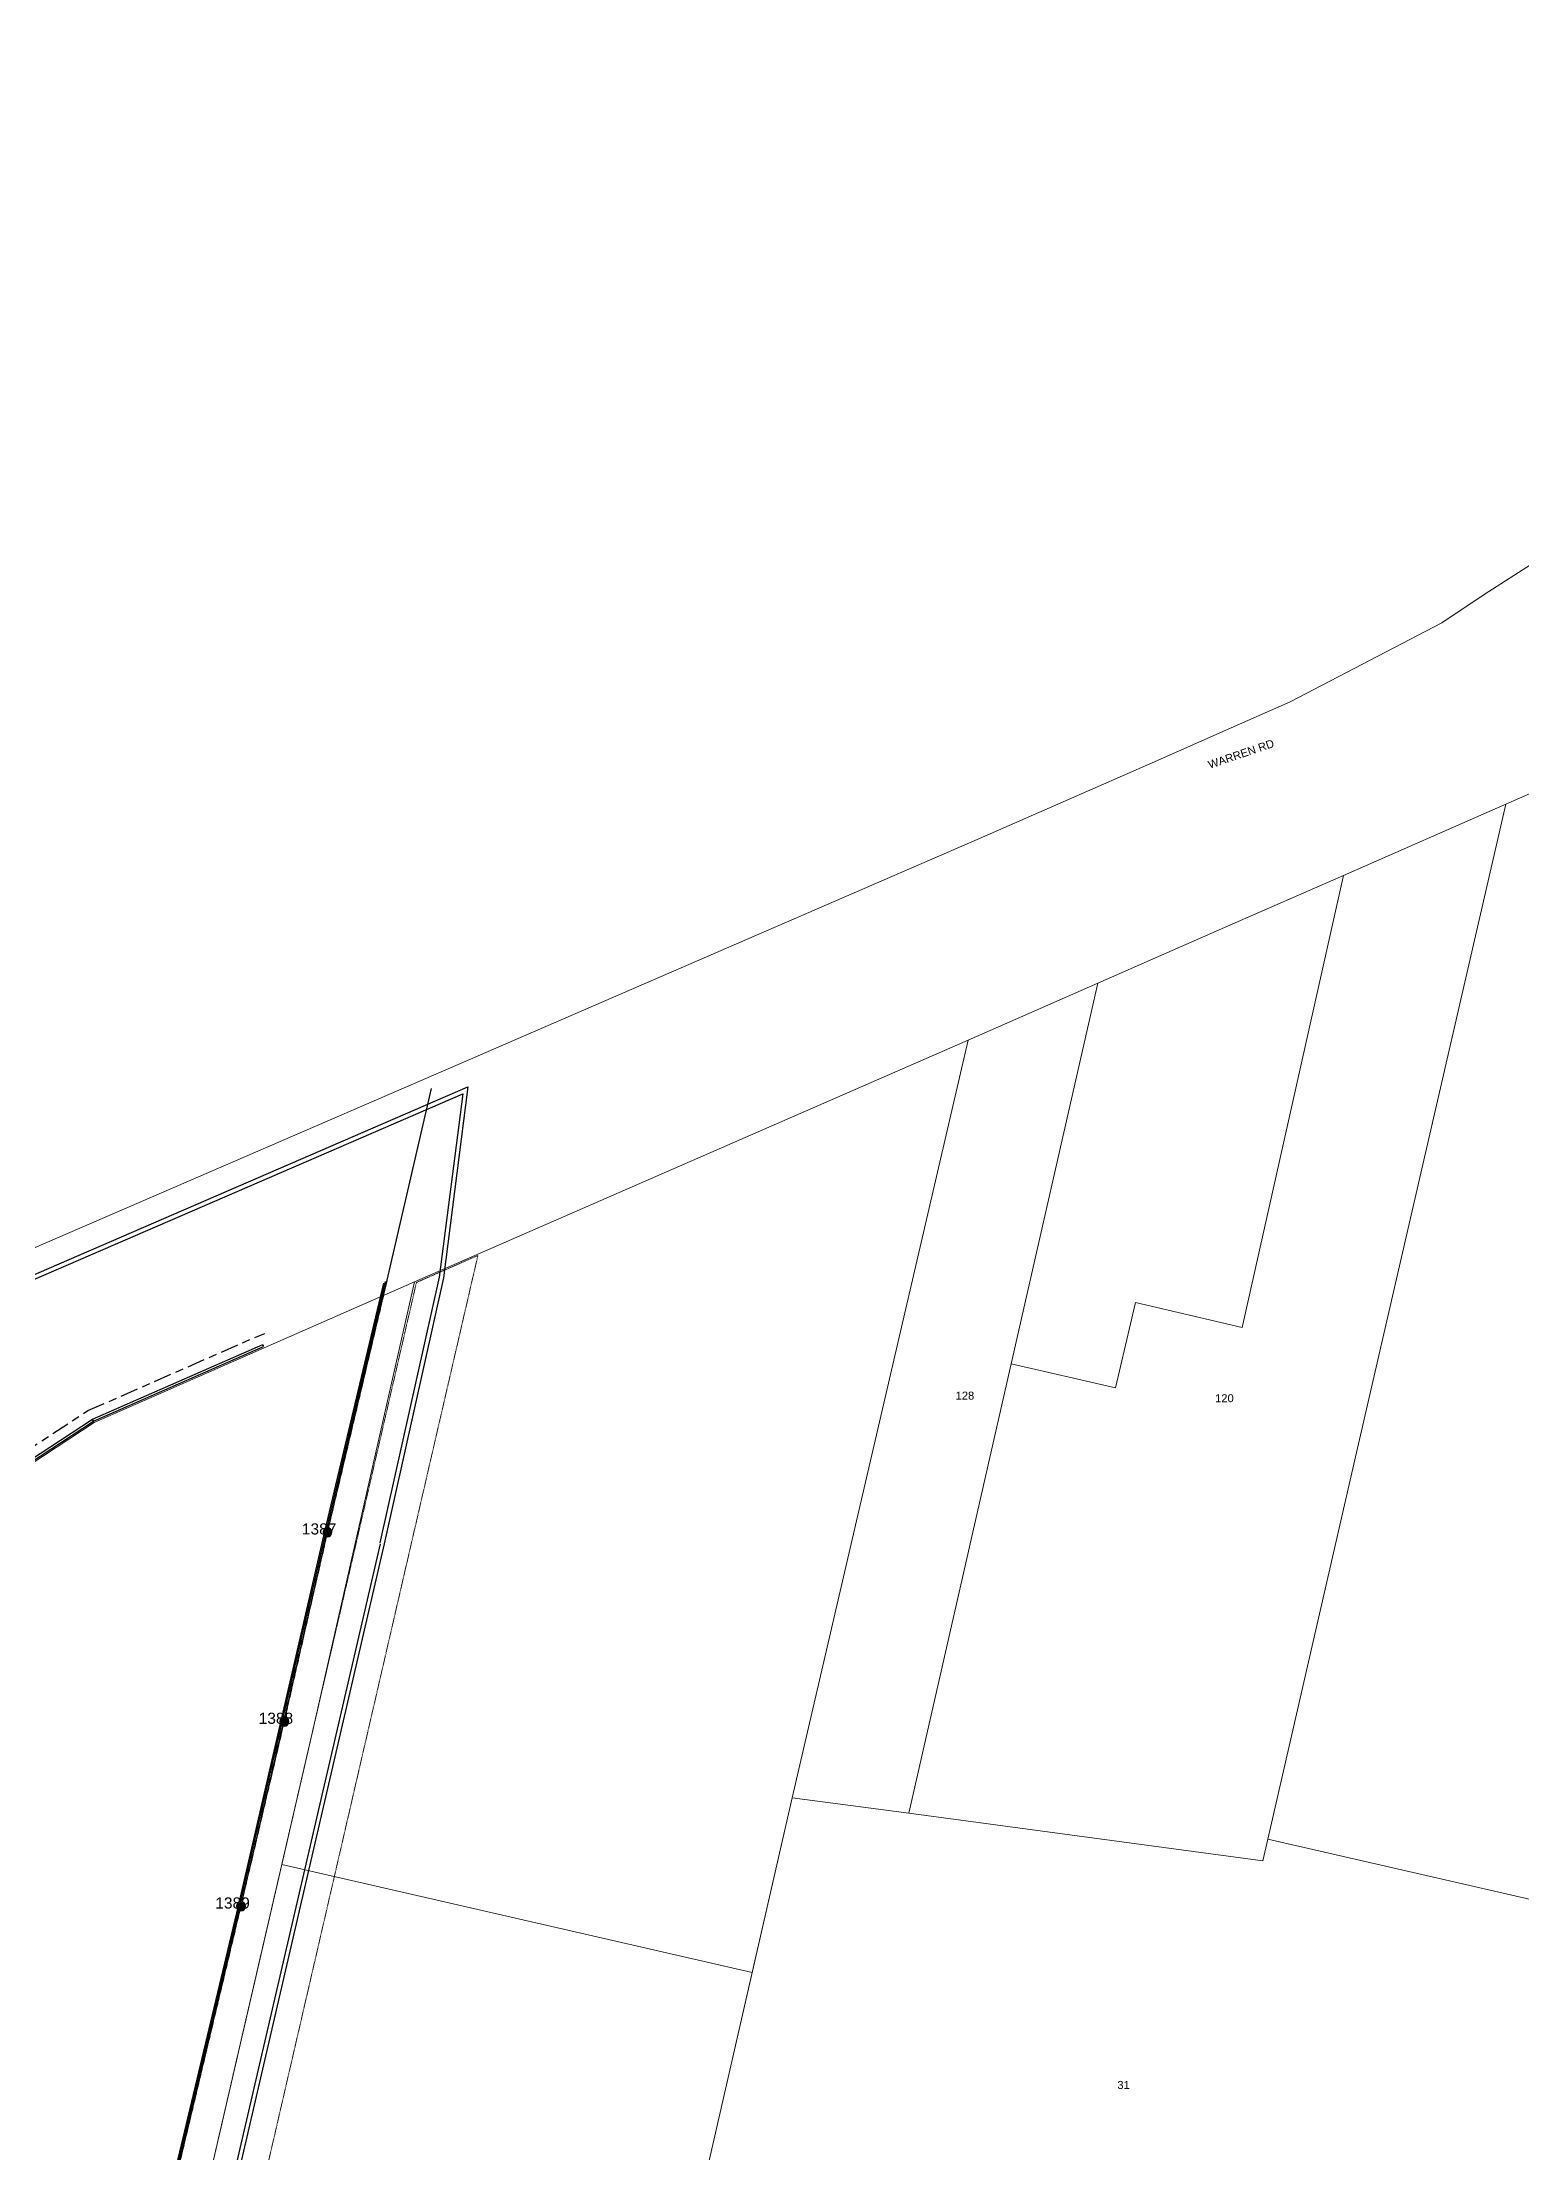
# Model space of a CAD drawing. Header units: metres. Extents: x 309024 to 312074, y 6251331 to 6253790.
# Drawn here: x 310415.9 to 310748.6, y 6252819.4 to 6253294.2 of the extents above; entities that cross this region are included whole.
import ezdxf
from ezdxf.enums import TextEntityAlignment as Align

# ---------------------------------------------------------------- set-up
doc = ezdxf.new("R2010")
doc.units = ezdxf.units.M
for name, pattern in [('Cable Exist OH', [1, 1, 0]), ('Cable Exist UG', [8.2, 4, -1.2, 1.8, -1.2]), ('HIDDEN', [0.375, 0.25, -0.125]), ('HIDDEN2', [0.1875, 0.125, -0.0625])]:
    doc.linetypes.add(name, pattern=pattern)
doc.layers.get('0').update_dxf_attribs({"color": 6})
for name, color, linetype, lineweight in [('Cadastre Land Parcels_SP_EXT', 9, 'Continuous', 5), ('Cadastre Other Property_SP_EXT', 9, 'HIDDEN', 5), ('Cadastre Roads_SP_EXT', 9, 'Continuous', 5)]:
    doc.layers.add(name, color=color, linetype=linetype, lineweight=lineweight)
for name, color, linetype in [('Duct_SP_EXT', 7, 'Continuous'), ('Mains_HV_EXT', 7, 'Continuous'), ('Mains_TR_EXT', 7, 'Continuous'), ('SupportsOH_SP_TR_HV_LV_SL_EXT', 7, 'Continuous')]:
    doc.layers.add(name, color=color, linetype=linetype)
doc.layers.get('0').freeze()
doc.styles.add('POLE_LABEL', font='arial.ttf')
doc.styles.get("Standard").update_dxf_attribs({"font": 'arial.ttf'})
doc.linetypes.add('Cable E OH', pattern='A,9.4,["E",Standard,S=1.7,R=0,X=0,Y=-1],0', length=9.4)
doc.linetypes.add('Cable P UG', pattern='A,6,-0.5,["P",Standard,S=1.7,R=0,X=0.5,Y=-1],-2.9', length=9.4)

# ---------------------------------------------------------------- blocks, each defined once
blk = doc.blocks.new('POLE_EXT')
blk.add_hatch(color=256).paths.add_polyline_path([(-1, 0, 1), (1, 0, 1)])
blk.add_lwpolyline([(-1, 0, 1), (1, 0, 1)], format="xyb", close=True)
for tag, height, flags, p in [('pNumber', 2.5, 8, (-17.84, 2.07)), ('OWNED_BY', 0.2, 9, (1.35, -0.4)), ('SPECIAL_USE', 0.2, 9, (1.35, -0.8)), ('STATE', 0.2, 9, (1.35, -1)), ('cLV', 0.2, 9, (1.35, -1.4)), ('hDepth', 0.2, 9, (1.35, -1.6)), ('hDia', 0.2, 9, (1.35, -1.8)), ('cHV', 0.2, 9, (1.35, -2)), ('cLinedev', 0.2, 9, (1.35, -3.4)), ('pExisting', 0.2, 9, (1.35, -3.8)), ('pFooting', 0.2, 9, (1.35, -4.4)), ('pNew', 0.2, 9, (1.35, -4.6)), ('PARENT', 0.2, 9, (1.35, -0.6)), ('USAGE', 0.2, 9, (1.35, -1.2)), ('LBRACKET', 0.2, 9, (1.35, -2.2)), ('LExisting', 0.2, 9, (1.35, -2.4)), ('LANTNUMBER', 0.2, 9, (1.35, -2.6)), ('LOther', 0.2, 9, (1.35, -2.8)), ('LRemove', 0.2, 9, (1.35, -3)), ('LEGEND', 0.2, 9, (1.35, -3.2)), ('LOCATION', 0.2, 9, (1.35, -3.6)), ('PFNUMBER', 0.2, 9, (1.35, -4)), ('NEWPFNUMBER', 0.2, 9, (1.35, -4.2)), ('pRelocate', 0.2, 9, (1.35, -5)), ('pRemove', 0.2, 9, (1.35, -5.2)), ('pReplace', 0.2, 9, (1.35, -5.4)), ('pStay', 0.2, 9, (1.35, -5.6)), ('pType', 0.2, 9, (1.35, -5.8)), ('cspan', 0.2, 9, (1.35, -6)), ('STREETNAME', 0.2, 9, (1.35, -6.2)), ('SUBURB', 0.2, 9, (1.35, -6.4)), ('OPERATED_BY', 0.2, 9, (1.36, -7.01)), ('NOTES', 0.2, 9, (1.35, -6.6)), ('MAINTAINED_BY', 0.2, 9, (1.36, -6.81))]:
    blk.add_attdef(tag, text='', height=height, dxfattribs=dict(flags=flags)).set_placement(p, align=Align.MIDDLE_LEFT)
at = {"style": 'POLE_LABEL'}
for tag, height, flags, p in [('STRUCTURE_PLANT_NUMBER', 0.2, 9, (1.35, 0.03)), ('ASSET_NUM', 2.5, 8, (2, 2)), ('STREET_CODE', 0.2, 9, (1.35, -0.2))]:
    blk.add_attdef(tag, text='', height=height, dxfattribs=dict(at, flags=flags)).set_placement(p, align=Align.MIDDLE_LEFT)
at = {"flags": 1}
blk.add_attdef('Z', (1.35, -7.33), '', height=0.2, dxfattribs=at)

msp = doc.modelspace()

# ---------------------------------------------------------------- linework, layer by layer
at = {"layer": 'Cadastre Land Parcels_SP_EXT', "linetype": 'Continuous'}
for points in [[(310865.17, 6253170.88), (310861.5, 6253173.91), (310745.02, 6253122.8), (310711.68, 6252977.88), (310691.49, 6252889.97), (310780.66, 6252869.43), (310796.46, 6252870.67), (310817.71, 6252963.57), (310843.93, 6253078.08), (310848.59, 6253098.42), (310865.17, 6253170.88)], [(310691.49, 6252889.97), (310711.68, 6252977.88), (310745.02, 6253122.8), (310708.49, 6253106.77), (310685.74, 6253005.07), (310661.74, 6253010.7), (310657.22, 6252991.49), (310633.78, 6252996.84), (310610.71, 6252895.78), (310690.35, 6252885.03), (310691.49, 6252889.97)], [(310633.78, 6252996.84), (310653.27, 6253082.51), (310624.07, 6253069.69), (310584.49, 6252899.27), (310610.71, 6252895.78), (310633.78, 6252996.84)], [(310584.49, 6252899.27), (310624.07, 6253069.69), (310499.59, 6253015.3), (310476.57, 6252913.81), (310469.73, 6252884.23), (310575.51, 6252859.94), (310584.49, 6252899.27)], [(310610.71, 6252895.78), (310584.49, 6252899.27), (310568.92, 6252831.07), (310563.24, 6252806.19), (310569.42, 6252805.37), (310587.11, 6252803.02), (310617.1, 6252799.04), (310646.57, 6252795.12), (310676.08, 6252791.19), (310706.76, 6252787.08), (310775.21, 6252778), (310796.46, 6252870.67), (310780.66, 6252869.43), (310691.49, 6252889.97), (310690.35, 6252885.03), (310610.71, 6252895.78)], [(310563.24, 6252806.2), (310568.92, 6252831.07), (310575.51, 6252859.94), (310469.73, 6252884.23), (310433.59, 6252727.96), (310446.59, 6252726.22), (310541.91, 6252713.45), (310563.24, 6252806.2)]]:
    msp.add_lwpolyline(points, close=True, dxfattribs=at)
msp.add_lwpolyline([(310433.59, 6252727.96), (310476.57, 6252913.81), (310499.59, 6253015.3), (310499.59, 6253015.3), (310427.54, 6252983.69), (310370.26, 6252946.02)], dxfattribs=at)
at = {"layer": 'Cadastre Other Property_SP_EXT', "linetype": 'HIDDEN2'}
msp.add_lwpolyline([(310500.01, 6253015.18), (310433.59, 6252727.96), (310445.69, 6252726.34), (310513.83, 6253021.25), (310500.01, 6253015.18)], close=True, dxfattribs=at)
at = {"layer": 'Cadastre Roads_SP_EXT', "linetype": 'Continuous'}
msp.add_lwpolyline([(310763.07, 6253184.68), (310740.13, 6253169.92), (310730.65, 6253163.57), (310696.49, 6253145.77), (310682.57, 6253139.64), (310665.46, 6253132.1), (310626.62, 6253115.04), (310509.36, 6253064.23), (310360.81, 6252999.92), (310363.53, 6252979.97), (310364.6, 6252972.01), (310366.69, 6252956.6), (310367.47, 6252943.72), (310368.79, 6252944.96), (310370.26, 6252946.02), (310427.54, 6252983.69), (310499.59, 6253015.3), (310624.07, 6253069.69), (310653.27, 6253082.51), (310681.71, 6253095), (310708.49, 6253106.77), (310745.02, 6253122.8), (310861.5, 6253173.91)], dxfattribs=at)
at = {"layer": 'Duct_SP_EXT'}
for p, q in [((310427.14, 6252984.43), (310465.46, 6253001.24)), ((310427.37, 6252984.01), (310465.65, 6253000.8)), ((310465.46, 6253001.24), (310465.56, 6253001.02)), ((310465.65, 6253000.8), (310465.56, 6253001.02)), ((310393.91, 6252962.58), (310427.14, 6252984.43)), ((310394.17, 6252962.18), (310427.37, 6252984.01)), ((310427.14, 6252984.43), (310427.26, 6252984.22)), ((310427.37, 6252984.01), (310427.26, 6252984.22))]:
    msp.add_line(p, q, dxfattribs=at)
at = {"layer": 'Mains_HV_EXT', "linetype": 'Cable P UG'}
for points in [[(310320.17, 6253294.13), (310326.71, 6253195.46), (310340.07, 6252995.5), (310363.17, 6252993.86), (310510.47, 6253057.63), (310505.1, 6253016.39), (310491.8, 6252956.59)], [(310321.17, 6253294.2), (310327.71, 6253195.53), (310341.01, 6252996.43), (310363, 6252994.88), (310363, 6252994.88), (310511.54, 6253059.19), (310506.1, 6253016.25), (310506.1, 6253016.25), (310492.78, 6252956.36)], [(310940.01, 6252632.42), (310874.92, 6252645), (310813.95, 6252656.92), (310771.66, 6252665.67), (310752.68, 6252667.29), (310722.38, 6252671.55), (310693.03, 6252675.89), (310641.92, 6252683.03), (310592.2, 6252689.57), (310537.18, 6252697), (310445.47, 6252724.06), (310426.27, 6252726.64), (310441.13, 6252793.39), (310460.54, 6252874.83), (310470.29, 6252916.38), (310480.01, 6252958.98), (310486.91, 6252988.28), (310493.44, 6253015.71), (310503.36, 6253058.81)], [(310592.16, 6252689.27), (310537.12, 6252696.71), (310445.41, 6252723.77), (310425.91, 6252726.39), (310440.84, 6252793.46), (310460.25, 6252874.9), (310479.72, 6252959.05), (310493.05, 6253015.36)], [(310491.84, 6252956.35), (310438.7, 6252727.3), (310438.27, 6252712.87), (310559.05, 6252696.75), (310572.4, 6252694.97), (310590.05, 6252692.61), (310685.56, 6252679.57)], [(310492.73, 6252956.38), (310439.68, 6252727.1), (310439.43, 6252713.72), (310439.43, 6252713.72), (310559.18, 6252697.74), (310572.53, 6252695.96), (310590.18, 6252693.6), (310685.64, 6252680.57)]]:
    msp.add_lwpolyline(points, dxfattribs=at)
at = {"layer": 'Mains_HV_EXT', "linetype": 'Cable E OH'}
msp.add_lwpolyline([(310592.12, 6252688.98), (310537.06, 6252696.41), (310445.34, 6252723.48), (310425.55, 6252726.13), (310440.54, 6252793.53), (310459.96, 6252874.97), (310479.43, 6252959.12), (310492.66, 6253015)], dxfattribs=at)
at = {"layer": 'Mains_HV_EXT', "linetype": 'Cable Exist UG'}
msp.add_lwpolyline([(310393.58, 6252931.31), (310394.64, 6252932.85), (310397.68, 6252967.71), (310397.68, 6252967.71), (310426.11, 6252986.34), (310463.67, 6253002.82), (310463.67, 6253002.82), (310465.91, 6253003.7)], dxfattribs=at)
at = {"layer": 'Mains_HV_EXT', "linetype": 'Cable Exist OH'}
msp.add_lwpolyline([(310422.74, 6252712.3), (310426.27, 6252726.64), (310441.13, 6252793.39), (310460.54, 6252874.83), (310470.29, 6252916.38), (310480.01, 6252958.98), (310486.91, 6252988.28)], dxfattribs=at)
at = {"layer": 'Mains_TR_EXT', "linetype": 'Cable Exist OH'}
msp.add_lwpolyline([(310426.27, 6252726.64), (310441.13, 6252793.39), (310460.54, 6252874.83), (310480.01, 6252958.98), (310493.44, 6253015.71)], dxfattribs=at)

# ---------------------------------------------------------------- block references
at = {"layer": 'SupportsOH_SP_TR_HV_LV_SL_EXT'}
ref = msp.add_blockref('POLE_EXT', (310480.01, 6252958.98), dxfattribs=at)
ref.add_attrib('ASSET_NUM', '1387', dxfattribs={"layer": '0', "height": 2.5, "style": 'POLE_LABEL'}).set_placement((310482.01, 6252959.73), align=Align.MIDDLE_RIGHT)
ref = msp.add_blockref('POLE_EXT', (310470.29, 6252916.38), dxfattribs=at)
ref.add_attrib('ASSET_NUM', '1388', dxfattribs={"layer": '0', "height": 2.5, "style": 'POLE_LABEL'}).set_placement((310472.29, 6252917.13), align=Align.MIDDLE_RIGHT)
ref = msp.add_blockref('POLE_EXT', (310460.54, 6252874.83), dxfattribs=at)
ref.add_attrib('ASSET_NUM', '1389', dxfattribs={"layer": '0', "height": 2.5, "style": 'POLE_LABEL'}).set_placement((310462.54, 6252875.58), align=Align.MIDDLE_RIGHT)

# ---------------------------------------------------------------- texts
at = {"layer": 'Cadastre Land Parcels_SP_EXT'}
for s, p in [('128', (310621.26, 6252988.82)), ('120', (310679.62, 6252988.23)), ('31', (310657.64, 6252833.75))]:
    msp.add_text(s, height=1.8, dxfattribs=at).set_placement(p)
at = {"layer": 'Cadastre Roads_SP_EXT'}
msp.add_text('WARREN RD', height=1.8, rotation=18.8825, dxfattribs=at).set_placement((310678.42, 6253130.72))

doc.saveas('drawing.dxf')
